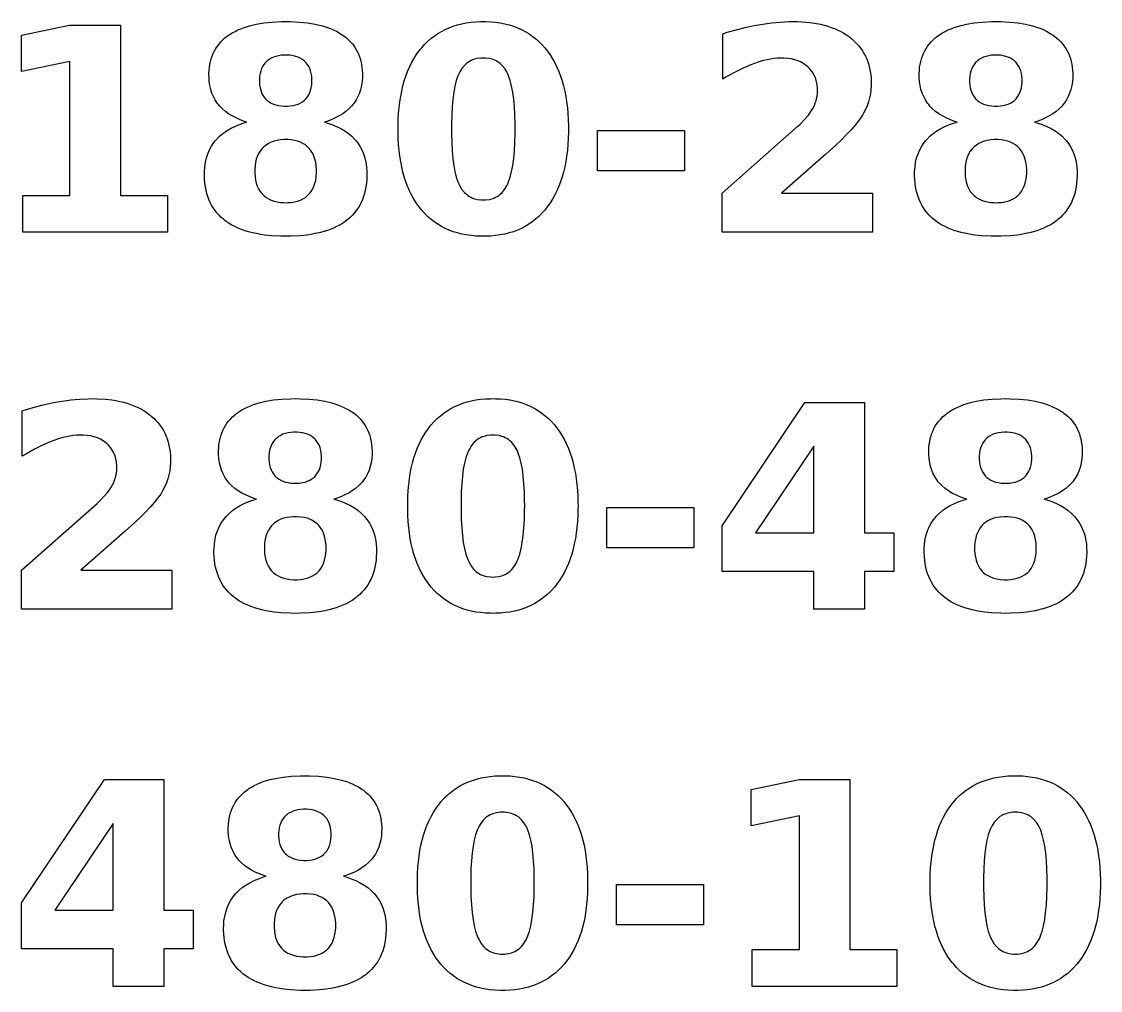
# Model space of a CAD drawing. Header units: millimetres. Extents: x 391 to 499, y 86 to 134.
# Drawn here: x 423.98 to 447.44, y 87.25 to 108.32 of the extents above; entities that cross this region are included whole.
import ezdxf

# ---------------------------------------------------------------- set-up
doc = ezdxf.new("R2010")
doc.units = ezdxf.units.MM
doc.layers.add('LEGEND_TEXT', color=7, linetype='Continuous')

msp = doc.modelspace()

# ---------------------------------------------------------------- linework, layer by layer
at = {"layer": 'LEGEND_TEXT'}
for points in [[(424.002, 103.738), (424.002, 104.539), (425.027, 104.539), (425.027, 107.448), (423.975, 107.231), (423.975, 108.021), (425.02, 108.238), (426.124, 108.238), (426.124, 104.539), (427.149, 104.539), (427.149, 103.738)], [(428.232, 106.546), (428.187, 106.614), (428.148, 106.686), (428.115, 106.762), (428.089, 106.842), (428.07, 106.926), (428.057, 107.014), (428.051, 107.105), (428.05, 107.153), (428.05, 107.188), (428.054, 107.257), (428.06, 107.324), (428.07, 107.389), (428.083, 107.451), (428.1, 107.512), (428.12, 107.57), (428.143, 107.627), (428.17, 107.681), (428.199, 107.733), (428.233, 107.783), (428.269, 107.831), (428.309, 107.876), (428.352, 107.92), (428.398, 107.962), (428.448, 108.001), (428.474, 108.02), (428.501, 108.038), (428.557, 108.073), (428.617, 108.106), (428.679, 108.136), (428.745, 108.164), (428.814, 108.19), (428.885, 108.213), (428.96, 108.234), (429.078, 108.262), (429.247, 108.29), (429.428, 108.308), (429.621, 108.318), (429.722, 108.319), (429.823, 108.318), (430.015, 108.308), (430.194, 108.29), (430.362, 108.262), (430.517, 108.225), (430.625, 108.191), (430.694, 108.165), (430.759, 108.137), (430.821, 108.107), (430.88, 108.075), (430.936, 108.04), (430.963, 108.022), (430.989, 108.003), (431.039, 107.964), (431.086, 107.922), (431.129, 107.879), (431.169, 107.833), (431.205, 107.785), (431.239, 107.735), (431.269, 107.683), (431.295, 107.629), (431.318, 107.572), (431.338, 107.513), (431.355, 107.453), (431.368, 107.39), (431.378, 107.325), (431.385, 107.258), (431.388, 107.188), (431.389, 107.153), (431.388, 107.105), (431.381, 107.014), (431.368, 106.926), (431.349, 106.842), (431.322, 106.762), (431.29, 106.686), (431.25, 106.614), (431.205, 106.546), (431.179, 106.513), (431.152, 106.482), (431.094, 106.422), (431.029, 106.366), (430.958, 106.315), (430.88, 106.267), (430.797, 106.224), (430.707, 106.185), (430.611, 106.149), (430.56, 106.133), (430.617, 106.117), (430.724, 106.08), (430.825, 106.039), (430.918, 105.993), (431.004, 105.941), (431.084, 105.885), (431.156, 105.824), (431.222, 105.757), (431.252, 105.723), (431.28, 105.686), (431.331, 105.611), (431.375, 105.53), (431.411, 105.445), (431.44, 105.355), (431.462, 105.261), (431.477, 105.162), (431.484, 105.058), (431.485, 105.004), (431.485, 104.963), (431.481, 104.881), (431.474, 104.803), (431.464, 104.727), (431.45, 104.653), (431.433, 104.583), (431.412, 104.514), (431.387, 104.448), (431.36, 104.385), (431.328, 104.325), (431.294, 104.266), (431.255, 104.211), (431.214, 104.158), (431.169, 104.107), (431.12, 104.059), (431.068, 104.014), (431.04, 103.992), (431.012, 103.971), (430.953, 103.931), (430.891, 103.894), (430.825, 103.859), (430.756, 103.827), (430.684, 103.797), (430.608, 103.771), (430.529, 103.747), (430.447, 103.725), (430.361, 103.707), (430.272, 103.69), (430.18, 103.677), (430.035, 103.662), (429.83, 103.651), (429.722, 103.65), (429.614, 103.651), (429.408, 103.662), (429.263, 103.677), (429.17, 103.69), (429.081, 103.707), (428.995, 103.725), (428.912, 103.747), (428.832, 103.771), (428.756, 103.797), (428.684, 103.827), (428.614, 103.859), (428.548, 103.894), (428.486, 103.931), (428.426, 103.971), (428.398, 103.992), (428.37, 104.014), (428.318, 104.059), (428.269, 104.107), (428.224, 104.158), (428.182, 104.211), (428.143, 104.266), (428.108, 104.325), (428.077, 104.385), (428.049, 104.448), (428.024, 104.514), (428.003, 104.583), (427.986, 104.653), (427.972, 104.727), (427.961, 104.803), (427.954, 104.881), (427.951, 104.963), (427.95, 105.004), (427.951, 105.058), (427.959, 105.162), (427.973, 105.261), (427.995, 105.355), (428.024, 105.445), (428.061, 105.53), (428.105, 105.611), (428.156, 105.686), (428.184, 105.723), (428.214, 105.757), (428.279, 105.824), (428.352, 105.885), (428.431, 105.941), (428.518, 105.993), (428.611, 106.039), (428.711, 106.08), (428.819, 106.117), (428.875, 106.133), (428.825, 106.149), (428.729, 106.185), (428.639, 106.224), (428.555, 106.267), (428.478, 106.315), (428.407, 106.366), (428.342, 106.422), (428.284, 106.482), (428.257, 106.513)], [(435.698, 104.835), (435.66, 104.736), (435.618, 104.64), (435.573, 104.548), (435.524, 104.46), (435.472, 104.376), (435.415, 104.296), (435.385, 104.258), (435.355, 104.22), (435.291, 104.149), (435.225, 104.083), (435.155, 104.021), (435.082, 103.964), (435.006, 103.912), (434.927, 103.864), (434.844, 103.821), (434.759, 103.784), (434.67, 103.75), (434.578, 103.722), (434.483, 103.698), (434.385, 103.679), (434.284, 103.665), (434.179, 103.655), (434.072, 103.651), (434.017, 103.65), (433.962, 103.651), (433.854, 103.655), (433.749, 103.665), (433.647, 103.679), (433.549, 103.698), (433.454, 103.722), (433.362, 103.75), (433.273, 103.784), (433.187, 103.821), (433.104, 103.864), (433.025, 103.912), (432.949, 103.964), (432.876, 104.021), (432.806, 104.083), (432.739, 104.149), (432.676, 104.22), (432.645, 104.258), (432.616, 104.296), (432.559, 104.376), (432.506, 104.46), (432.458, 104.548), (432.412, 104.64), (432.371, 104.736), (432.333, 104.835), (432.299, 104.939), (432.269, 105.047), (432.243, 105.159), (432.22, 105.275), (432.201, 105.395), (432.186, 105.518), (432.175, 105.646), (432.167, 105.778), (432.164, 105.914), (432.163, 105.983), (432.164, 106.053), (432.167, 106.189), (432.175, 106.321), (432.186, 106.449), (432.201, 106.573), (432.22, 106.693), (432.243, 106.809), (432.269, 106.921), (432.299, 107.029), (432.333, 107.133), (432.371, 107.233), (432.412, 107.329), (432.458, 107.421), (432.506, 107.509), (432.559, 107.593), (432.616, 107.673), (432.645, 107.711), (432.676, 107.749), (432.739, 107.82), (432.806, 107.886), (432.876, 107.948), (432.949, 108.005), (433.025, 108.057), (433.104, 108.105), (433.187, 108.147), (433.273, 108.185), (433.362, 108.218), (433.454, 108.247), (433.549, 108.271), (433.647, 108.29), (433.749, 108.304), (433.854, 108.313), (433.962, 108.318), (434.017, 108.319), (434.072, 108.318), (434.179, 108.313), (434.284, 108.304), (434.385, 108.29), (434.483, 108.271), (434.578, 108.247), (434.67, 108.218), (434.759, 108.185), (434.844, 108.147), (434.927, 108.105), (435.006, 108.057), (435.082, 108.005), (435.155, 107.948), (435.225, 107.886), (435.291, 107.82), (435.355, 107.749), (435.385, 107.711), (435.415, 107.673), (435.472, 107.593), (435.524, 107.509), (435.573, 107.421), (435.618, 107.329), (435.66, 107.233), (435.698, 107.133), (435.731, 107.029), (435.762, 106.921), (435.788, 106.809), (435.811, 106.693), (435.829, 106.573), (435.844, 106.449), (435.856, 106.321), (435.863, 106.189), (435.867, 106.053), (435.868, 105.983), (435.867, 105.914), (435.863, 105.778), (435.856, 105.646), (435.844, 105.518), (435.829, 105.395), (435.811, 105.275), (435.788, 105.159), (435.762, 105.047), (435.731, 104.939)], [(441.194, 106.453), (441.217, 106.501), (441.236, 106.55), (441.253, 106.598), (441.266, 106.648), (441.276, 106.698), (441.282, 106.748), (441.286, 106.798), (441.286, 106.824), (441.285, 106.863), (441.279, 106.938), (441.265, 107.01), (441.245, 107.077), (441.219, 107.141), (441.186, 107.201), (441.146, 107.256), (441.1, 107.309), (441.074, 107.333), (441.047, 107.356), (440.989, 107.399), (440.928, 107.435), (440.861, 107.465), (440.791, 107.489), (440.716, 107.507), (440.636, 107.519), (440.552, 107.525), (440.509, 107.526), (440.475, 107.526), (440.405, 107.522), (440.334, 107.515), (440.262, 107.504), (440.187, 107.489), (440.111, 107.471), (439.995, 107.437), (439.915, 107.41), (439.833, 107.38), (439.667, 107.307), (439.494, 107.221), (439.316, 107.121), (439.225, 107.065), (439.225, 108.054), (439.323, 108.085), (439.518, 108.142), (439.711, 108.191), (439.904, 108.232), (439.999, 108.25), (440.095, 108.266), (440.284, 108.292), (440.472, 108.309), (440.658, 108.318), (440.75, 108.319), (440.849, 108.317), (441.04, 108.306), (441.176, 108.291), (441.263, 108.277), (441.347, 108.26), (441.428, 108.241), (441.507, 108.218), (441.582, 108.193), (441.655, 108.166), (441.725, 108.135), (441.792, 108.102), (441.857, 108.065), (441.918, 108.027), (441.977, 107.985), (442.005, 107.963), (442.033, 107.94), (442.085, 107.894), (442.134, 107.845), (442.18, 107.794), (442.222, 107.741), (442.26, 107.686), (442.295, 107.628), (442.327, 107.568), (442.355, 107.506), (442.379, 107.442), (442.4, 107.376), (442.418, 107.307), (442.432, 107.236), (442.442, 107.164), (442.449, 107.088), (442.453, 107.011), (442.453, 106.971), (442.452, 106.926), (442.446, 106.835), (442.434, 106.747), (442.417, 106.659), (442.393, 106.574), (442.363, 106.489), (442.328, 106.407), (442.286, 106.326), (442.263, 106.286), (442.238, 106.245), (442.177, 106.159), (442.103, 106.066), (442.017, 105.967), (441.917, 105.86), (441.804, 105.747), (441.678, 105.627), (441.539, 105.5), (441.464, 105.434), (440.503, 104.59), (442.483, 104.59), (442.483, 103.738), (439.213, 103.738), (439.213, 104.59), (440.855, 106.041), (440.908, 106.09), (441.004, 106.189), (441.086, 106.286), (441.153, 106.382), (441.181, 106.429)], [(443.633, 106.614), (443.594, 106.686), (443.561, 106.762), (443.535, 106.842), (443.516, 106.926), (443.503, 107.014), (443.496, 107.105), (443.496, 107.153), (443.496, 107.188), (443.499, 107.257), (443.506, 107.324), (443.516, 107.389), (443.529, 107.451), (443.546, 107.512), (443.566, 107.57), (443.589, 107.627), (443.615, 107.681), (443.645, 107.733), (443.678, 107.783), (443.715, 107.831), (443.755, 107.876), (443.798, 107.92), (443.844, 107.962), (443.894, 108.001), (443.92, 108.02), (443.947, 108.038), (444.003, 108.073), (444.063, 108.106), (444.125, 108.136), (444.191, 108.164), (444.259, 108.19), (444.331, 108.213), (444.406, 108.234), (444.524, 108.262), (444.693, 108.29), (444.873, 108.308), (445.067, 108.318), (445.168, 108.319), (445.269, 108.318), (445.46, 108.308), (445.64, 108.29), (445.808, 108.262), (445.963, 108.225), (446.071, 108.191), (446.139, 108.165), (446.205, 108.137), (446.267, 108.107), (446.326, 108.075), (446.382, 108.04), (446.409, 108.022), (446.435, 108.003), (446.485, 107.964), (446.532, 107.922), (446.575, 107.879), (446.615, 107.833), (446.651, 107.785), (446.685, 107.735), (446.714, 107.683), (446.741, 107.629), (446.764, 107.572), (446.784, 107.513), (446.801, 107.453), (446.814, 107.39), (446.824, 107.325), (446.831, 107.258), (446.834, 107.188), (446.834, 107.153), (446.834, 107.105), (446.827, 107.014), (446.814, 106.926), (446.794, 106.842), (446.768, 106.762), (446.736, 106.686), (446.696, 106.614), (446.651, 106.546), (446.625, 106.513), (446.598, 106.482), (446.54, 106.422), (446.475, 106.366), (446.404, 106.315), (446.326, 106.267), (446.243, 106.224), (446.153, 106.185), (446.057, 106.149), (446.006, 106.133), (446.062, 106.117), (446.17, 106.08), (446.27, 106.039), (446.364, 105.993), (446.45, 105.941), (446.53, 105.885), (446.602, 105.824), (446.667, 105.757), (446.698, 105.723), (446.726, 105.686), (446.777, 105.611), (446.821, 105.53), (446.857, 105.445), (446.886, 105.355), (446.908, 105.261), (446.923, 105.162), (446.93, 105.058), (446.931, 105.004), (446.93, 104.963), (446.927, 104.881), (446.92, 104.803), (446.91, 104.727), (446.896, 104.653), (446.878, 104.583), (446.858, 104.514), (446.833, 104.448), (446.805, 104.385), (446.774, 104.325), (446.739, 104.266), (446.701, 104.211), (446.66, 104.158), (446.614, 104.107), (446.566, 104.059), (446.514, 104.014), (446.486, 103.992), (446.458, 103.971), (446.399, 103.931), (446.337, 103.894), (446.271, 103.859), (446.202, 103.827), (446.13, 103.797), (446.054, 103.771), (445.975, 103.747), (445.893, 103.725), (445.807, 103.707), (445.718, 103.69), (445.626, 103.677), (445.481, 103.662), (445.276, 103.651), (445.168, 103.65), (445.06, 103.651), (444.854, 103.662), (444.709, 103.677), (444.616, 103.69), (444.527, 103.707), (444.44, 103.725), (444.358, 103.747), (444.278, 103.771), (444.202, 103.797), (444.129, 103.827), (444.06, 103.859), (443.994, 103.894), (443.931, 103.931), (443.872, 103.971), (443.844, 103.992), (443.816, 104.014), (443.764, 104.059), (443.715, 104.107), (443.669, 104.158), (443.627, 104.211), (443.589, 104.266), (443.554, 104.325), (443.523, 104.385), (443.495, 104.448), (443.47, 104.514), (443.449, 104.583), (443.432, 104.653), (443.418, 104.727), (443.407, 104.803), (443.4, 104.881), (443.397, 104.963), (443.396, 105.004), (443.397, 105.058), (443.405, 105.162), (443.419, 105.261), (443.441, 105.355), (443.47, 105.445), (443.507, 105.53), (443.55, 105.611), (443.601, 105.686), (443.63, 105.723), (443.66, 105.757), (443.725, 105.824), (443.798, 105.885), (443.877, 105.941), (443.963, 105.993), (444.057, 106.039), (444.157, 106.08), (444.265, 106.117), (444.321, 106.133), (444.271, 106.149), (444.175, 106.185), (444.085, 106.224), (444.001, 106.267), (443.924, 106.315), (443.853, 106.366), (443.788, 106.422), (443.73, 106.482), (443.703, 106.513), (443.678, 106.546)], [(429.315, 106.605), (429.356, 106.573), (429.402, 106.546), (429.451, 106.523), (429.504, 106.505), (429.562, 106.492), (429.623, 106.483), (429.688, 106.478), (429.722, 106.478), (429.756, 106.478), (429.819, 106.483), (429.879, 106.492), (429.936, 106.505), (429.988, 106.523), (430.036, 106.546), (430.081, 106.573), (430.122, 106.605), (430.141, 106.622), (430.159, 106.641), (430.191, 106.681), (430.219, 106.725), (430.242, 106.773), (430.261, 106.824), (430.275, 106.88), (430.284, 106.939), (430.289, 107.002), (430.289, 107.035), (430.289, 107.068), (430.284, 107.131), (430.275, 107.19), (430.261, 107.246), (430.242, 107.297), (430.219, 107.345), (430.191, 107.388), (430.159, 107.428), (430.141, 107.446), (430.122, 107.463), (430.081, 107.495), (430.036, 107.522), (429.988, 107.544), (429.936, 107.562), (429.879, 107.576), (429.819, 107.585), (429.756, 107.589), (429.722, 107.59), (429.688, 107.589), (429.623, 107.585), (429.562, 107.576), (429.504, 107.562), (429.451, 107.544), (429.402, 107.521), (429.356, 107.494), (429.315, 107.463), (429.296, 107.445), (429.278, 107.426), (429.245, 107.387), (429.217, 107.343), (429.194, 107.295), (429.175, 107.244), (429.161, 107.189), (429.152, 107.13), (429.147, 107.068), (429.146, 107.035), (429.147, 107.002), (429.152, 106.939), (429.161, 106.88), (429.175, 106.824), (429.194, 106.773), (429.217, 106.725), (429.245, 106.681), (429.278, 106.641), (429.296, 106.622)], [(434.529, 107.223), (434.482, 107.298), (434.429, 107.363), (434.385, 107.404), (434.353, 107.429), (434.32, 107.45), (434.285, 107.469), (434.249, 107.485), (434.21, 107.499), (434.15, 107.514), (434.063, 107.525), (434.017, 107.526), (433.971, 107.525), (433.884, 107.514), (433.824, 107.499), (433.785, 107.485), (433.749, 107.469), (433.714, 107.45), (433.68, 107.429), (433.649, 107.404), (433.604, 107.363), (433.551, 107.298), (433.504, 107.223), (433.483, 107.181), (433.464, 107.136), (433.429, 107.034), (433.399, 106.917), (433.374, 106.784), (433.354, 106.635), (433.339, 106.471), (433.329, 106.291), (433.324, 106.096), (433.323, 105.993), (433.324, 105.888), (433.329, 105.69), (433.339, 105.508), (433.354, 105.342), (433.374, 105.192), (433.399, 105.057), (433.429, 104.938), (433.464, 104.835), (433.483, 104.789), (433.504, 104.747), (433.551, 104.67), (433.604, 104.605), (433.649, 104.563), (433.68, 104.538), (433.714, 104.517), (433.749, 104.497), (433.785, 104.481), (433.824, 104.467), (433.884, 104.452), (433.971, 104.441), (434.017, 104.44), (434.062, 104.441), (434.149, 104.452), (434.209, 104.467), (434.247, 104.481), (434.283, 104.497), (434.318, 104.517), (434.351, 104.538), (434.383, 104.563), (434.427, 104.605), (434.48, 104.67), (434.527, 104.747), (434.547, 104.789), (434.567, 104.835), (434.602, 104.938), (434.632, 105.057), (434.657, 105.192), (434.677, 105.342), (434.692, 105.508), (434.702, 105.69), (434.707, 105.888), (434.707, 105.993), (434.707, 106.096), (434.702, 106.291), (434.692, 106.471), (434.677, 106.635), (434.657, 106.784), (434.633, 106.917), (434.603, 107.034), (434.568, 107.136), (434.549, 107.181)], [(444.802, 106.573), (444.848, 106.546), (444.897, 106.523), (444.95, 106.505), (445.007, 106.492), (445.069, 106.483), (445.134, 106.478), (445.168, 106.478), (445.201, 106.478), (445.265, 106.483), (445.325, 106.492), (445.381, 106.505), (445.434, 106.523), (445.482, 106.546), (445.527, 106.573), (445.568, 106.605), (445.587, 106.622), (445.605, 106.641), (445.637, 106.681), (445.665, 106.725), (445.688, 106.773), (445.707, 106.824), (445.721, 106.88), (445.73, 106.939), (445.734, 107.002), (445.735, 107.035), (445.734, 107.068), (445.73, 107.131), (445.721, 107.19), (445.707, 107.246), (445.688, 107.297), (445.665, 107.345), (445.637, 107.388), (445.605, 107.428), (445.587, 107.446), (445.568, 107.463), (445.527, 107.495), (445.482, 107.522), (445.434, 107.544), (445.381, 107.562), (445.325, 107.576), (445.265, 107.585), (445.201, 107.589), (445.168, 107.59), (445.134, 107.589), (445.069, 107.585), (445.007, 107.576), (444.95, 107.562), (444.897, 107.544), (444.848, 107.521), (444.802, 107.494), (444.761, 107.463), (444.742, 107.445), (444.724, 107.426), (444.691, 107.387), (444.663, 107.343), (444.64, 107.295), (444.621, 107.244), (444.607, 107.189), (444.597, 107.13), (444.593, 107.068), (444.592, 107.035), (444.593, 107.002), (444.597, 106.939), (444.607, 106.88), (444.621, 106.824), (444.64, 106.773), (444.663, 106.725), (444.691, 106.681), (444.724, 106.641), (444.742, 106.622), (444.761, 106.605)], [(438.39, 105.076), (436.497, 105.076), (436.497, 105.953), (438.39, 105.953)], [(429.2, 105.55), (429.162, 105.501), (429.13, 105.447), (429.102, 105.388), (429.08, 105.325), (429.064, 105.256), (429.053, 105.183), (429.048, 105.105), (429.047, 105.064), (429.048, 105.023), (429.053, 104.945), (429.064, 104.872), (429.08, 104.803), (429.102, 104.74), (429.13, 104.681), (429.162, 104.627), (429.2, 104.578), (429.222, 104.556), (429.244, 104.534), (429.293, 104.496), (429.346, 104.463), (429.404, 104.436), (429.466, 104.414), (429.534, 104.397), (429.605, 104.386), (429.682, 104.381), (429.722, 104.38), (429.762, 104.381), (429.838, 104.386), (429.909, 104.397), (429.976, 104.414), (430.038, 104.436), (430.095, 104.463), (430.147, 104.496), (430.195, 104.534), (430.217, 104.556), (430.238, 104.578), (430.275, 104.627), (430.307, 104.681), (430.334, 104.74), (430.356, 104.803), (430.372, 104.872), (430.383, 104.945), (430.388, 105.023), (430.389, 105.064), (430.388, 105.105), (430.383, 105.184), (430.372, 105.258), (430.356, 105.326), (430.334, 105.39), (430.307, 105.449), (430.275, 105.503), (430.238, 105.552), (430.217, 105.575), (430.195, 105.596), (430.147, 105.635), (430.095, 105.668), (430.038, 105.696), (429.976, 105.718), (429.909, 105.734), (429.838, 105.745), (429.762, 105.751), (429.722, 105.751), (429.682, 105.751), (429.605, 105.745), (429.534, 105.734), (429.466, 105.717), (429.404, 105.695), (429.346, 105.667), (429.293, 105.634), (429.244, 105.595), (429.222, 105.573)], [(444.608, 105.501), (444.575, 105.447), (444.548, 105.388), (444.526, 105.325), (444.51, 105.256), (444.499, 105.183), (444.494, 105.105), (444.493, 105.064), (444.494, 105.023), (444.499, 104.945), (444.51, 104.872), (444.526, 104.803), (444.548, 104.74), (444.575, 104.681), (444.608, 104.627), (444.646, 104.578), (444.667, 104.556), (444.69, 104.534), (444.739, 104.496), (444.792, 104.463), (444.85, 104.436), (444.912, 104.414), (444.979, 104.397), (445.051, 104.386), (445.128, 104.381), (445.168, 104.38), (445.208, 104.381), (445.284, 104.386), (445.355, 104.397), (445.422, 104.414), (445.484, 104.436), (445.541, 104.463), (445.593, 104.496), (445.641, 104.534), (445.663, 104.556), (445.684, 104.578), (445.721, 104.627), (445.753, 104.681), (445.78, 104.74), (445.802, 104.803), (445.818, 104.872), (445.828, 104.945), (445.834, 105.023), (445.834, 105.064), (445.834, 105.105), (445.828, 105.184), (445.818, 105.258), (445.802, 105.326), (445.78, 105.39), (445.753, 105.449), (445.721, 105.503), (445.684, 105.552), (445.663, 105.575), (445.641, 105.596), (445.593, 105.635), (445.541, 105.668), (445.484, 105.696), (445.422, 105.718), (445.355, 105.734), (445.284, 105.745), (445.208, 105.751), (445.168, 105.751), (445.128, 105.751), (445.051, 105.745), (444.979, 105.734), (444.912, 105.717), (444.85, 105.695), (444.792, 105.667), (444.739, 105.634), (444.69, 105.595), (444.667, 105.573), (444.646, 105.55)], [(425.956, 98.253), (425.979, 98.301), (425.999, 98.35), (426.015, 98.398), (426.028, 98.448), (426.038, 98.498), (426.045, 98.548), (426.048, 98.598), (426.049, 98.624), (426.048, 98.663), (426.041, 98.738), (426.028, 98.81), (426.008, 98.877), (425.981, 98.941), (425.948, 99.001), (425.908, 99.056), (425.862, 99.109), (425.836, 99.133), (425.809, 99.156), (425.752, 99.199), (425.69, 99.235), (425.624, 99.265), (425.553, 99.289), (425.478, 99.307), (425.399, 99.319), (425.315, 99.325), (425.271, 99.326), (425.237, 99.326), (425.168, 99.322), (425.097, 99.315), (425.024, 99.304), (424.95, 99.289), (424.874, 99.271), (424.757, 99.237), (424.677, 99.21), (424.596, 99.18), (424.429, 99.107), (424.257, 99.021), (424.079, 98.921), (423.988, 98.865), (423.988, 99.854), (424.085, 99.885), (424.28, 99.942), (424.474, 99.991), (424.666, 100.032), (424.762, 100.05), (424.857, 100.066), (425.047, 100.092), (425.235, 100.109), (425.42, 100.118), (425.512, 100.119), (425.612, 100.117), (425.803, 100.106), (425.938, 100.091), (426.025, 100.077), (426.109, 100.06), (426.191, 100.041), (426.269, 100.018), (426.345, 99.993), (426.418, 99.966), (426.488, 99.935), (426.555, 99.902), (426.619, 99.865), (426.681, 99.827), (426.74, 99.785), (426.768, 99.763), (426.796, 99.74), (426.848, 99.694), (426.897, 99.645), (426.942, 99.594), (426.984, 99.541), (427.023, 99.486), (427.058, 99.428), (427.089, 99.368), (427.117, 99.306), (427.142, 99.242), (427.163, 99.176), (427.18, 99.107), (427.194, 99.036), (427.205, 98.964), (427.212, 98.888), (427.215, 98.811), (427.215, 98.771), (427.215, 98.726), (427.209, 98.635), (427.197, 98.547), (427.179, 98.459), (427.155, 98.374), (427.126, 98.289), (427.09, 98.207), (427.048, 98.126), (427.025, 98.086), (427, 98.045), (426.94, 97.959), (426.866, 97.866), (426.779, 97.767), (426.679, 97.66), (426.566, 97.547), (426.44, 97.427), (426.301, 97.3), (426.227, 97.234), (425.265, 96.39), (427.245, 96.39), (427.245, 95.538), (423.975, 95.538), (423.975, 96.39), (425.617, 97.841), (425.671, 97.89), (425.767, 97.989), (425.848, 98.086), (425.915, 98.182), (425.943, 98.229)], [(428.44, 98.346), (428.395, 98.414), (428.356, 98.486), (428.324, 98.562), (428.298, 98.642), (428.278, 98.726), (428.265, 98.814), (428.259, 98.905), (428.258, 98.953), (428.259, 98.988), (428.262, 99.057), (428.268, 99.124), (428.278, 99.189), (428.292, 99.251), (428.308, 99.312), (428.328, 99.37), (428.351, 99.427), (428.378, 99.481), (428.408, 99.533), (428.441, 99.583), (428.477, 99.631), (428.517, 99.676), (428.56, 99.72), (428.607, 99.762), (428.656, 99.801), (428.682, 99.82), (428.709, 99.838), (428.766, 99.873), (428.825, 99.906), (428.888, 99.936), (428.953, 99.964), (429.022, 99.99), (429.094, 100.013), (429.169, 100.034), (429.287, 100.062), (429.455, 100.09), (429.636, 100.108), (429.829, 100.118), (429.93, 100.119), (430.031, 100.118), (430.223, 100.108), (430.403, 100.09), (430.57, 100.062), (430.725, 100.025), (430.834, 99.991), (430.902, 99.965), (430.967, 99.937), (431.029, 99.907), (431.089, 99.875), (431.145, 99.84), (431.172, 99.822), (431.198, 99.803), (431.248, 99.764), (431.294, 99.722), (431.337, 99.679), (431.377, 99.633), (431.414, 99.585), (431.447, 99.535), (431.477, 99.483), (431.504, 99.429), (431.527, 99.372), (431.547, 99.313), (431.563, 99.253), (431.577, 99.19), (431.587, 99.125), (431.593, 99.058), (431.597, 98.988), (431.597, 98.953), (431.596, 98.905), (431.59, 98.814), (431.577, 98.726), (431.557, 98.642), (431.531, 98.562), (431.498, 98.486), (431.459, 98.414), (431.413, 98.346), (431.388, 98.313), (431.361, 98.282), (431.302, 98.222), (431.237, 98.166), (431.166, 98.115), (431.089, 98.067), (431.005, 98.024), (430.915, 97.985), (430.819, 97.949), (430.769, 97.933), (430.825, 97.917), (430.932, 97.88), (431.033, 97.839), (431.126, 97.793), (431.213, 97.741), (431.292, 97.685), (431.365, 97.624), (431.43, 97.557), (431.46, 97.523), (431.488, 97.486), (431.539, 97.411), (431.583, 97.33), (431.62, 97.245), (431.649, 97.155), (431.671, 97.061), (431.685, 96.962), (431.692, 96.858), (431.693, 96.804), (431.693, 96.763), (431.689, 96.681), (431.683, 96.603), (431.672, 96.527), (431.658, 96.453), (431.641, 96.383), (431.62, 96.314), (431.596, 96.248), (431.568, 96.185), (431.537, 96.125), (431.502, 96.066), (431.464, 96.011), (431.422, 95.958), (431.377, 95.907), (431.328, 95.859), (431.276, 95.814), (431.249, 95.792), (431.221, 95.771), (431.162, 95.731), (431.099, 95.694), (431.034, 95.659), (430.965, 95.627), (430.892, 95.597), (430.817, 95.571), (430.738, 95.547), (430.655, 95.525), (430.57, 95.507), (430.48, 95.49), (430.388, 95.477), (430.243, 95.462), (430.038, 95.451), (429.93, 95.45), (429.823, 95.451), (429.617, 95.462), (429.471, 95.477), (429.378, 95.49), (429.289, 95.507), (429.203, 95.525), (429.12, 95.547), (429.041, 95.571), (428.965, 95.597), (428.892, 95.627), (428.823, 95.659), (428.757, 95.694), (428.694, 95.731), (428.635, 95.771), (428.606, 95.792), (428.579, 95.814), (428.526, 95.859), (428.477, 95.907), (428.432, 95.958), (428.39, 96.011), (428.352, 96.066), (428.317, 96.125), (428.285, 96.185), (428.257, 96.248), (428.233, 96.314), (428.212, 96.383), (428.194, 96.453), (428.18, 96.527), (428.17, 96.603), (428.163, 96.681), (428.159, 96.763), (428.159, 96.804), (428.16, 96.858), (428.167, 96.962), (428.182, 97.061), (428.203, 97.155), (428.233, 97.245), (428.269, 97.33), (428.313, 97.411), (428.364, 97.486), (428.392, 97.523), (428.422, 97.557), (428.488, 97.624), (428.56, 97.685), (428.639, 97.741), (428.726, 97.793), (428.819, 97.839), (428.92, 97.88), (429.027, 97.917), (429.084, 97.933), (429.033, 97.949), (428.937, 97.985), (428.847, 98.024), (428.764, 98.067), (428.686, 98.115), (428.615, 98.166), (428.551, 98.222), (428.492, 98.282), (428.465, 98.313)], [(435.906, 96.635), (435.868, 96.536), (435.827, 96.44), (435.782, 96.348), (435.733, 96.26), (435.68, 96.176), (435.623, 96.096), (435.594, 96.058), (435.563, 96.02), (435.5, 95.949), (435.433, 95.883), (435.363, 95.821), (435.29, 95.764), (435.214, 95.712), (435.135, 95.664), (435.053, 95.621), (434.967, 95.584), (434.879, 95.55), (434.787, 95.522), (434.692, 95.498), (434.594, 95.479), (434.492, 95.465), (434.388, 95.455), (434.28, 95.451), (434.225, 95.45), (434.17, 95.451), (434.062, 95.455), (433.957, 95.465), (433.856, 95.479), (433.757, 95.498), (433.662, 95.522), (433.57, 95.55), (433.481, 95.584), (433.395, 95.621), (433.313, 95.664), (433.233, 95.712), (433.157, 95.764), (433.084, 95.821), (433.014, 95.883), (432.948, 95.949), (432.884, 96.02), (432.854, 96.058), (432.824, 96.096), (432.768, 96.176), (432.715, 96.26), (432.666, 96.348), (432.621, 96.44), (432.579, 96.536), (432.542, 96.635), (432.508, 96.739), (432.477, 96.847), (432.451, 96.959), (432.428, 97.075), (432.41, 97.195), (432.395, 97.318), (432.383, 97.446), (432.376, 97.578), (432.372, 97.714), (432.372, 97.783), (432.372, 97.853), (432.376, 97.989), (432.383, 98.121), (432.395, 98.249), (432.41, 98.373), (432.428, 98.493), (432.451, 98.609), (432.477, 98.721), (432.508, 98.829), (432.542, 98.933), (432.579, 99.033), (432.621, 99.129), (432.666, 99.221), (432.715, 99.309), (432.768, 99.393), (432.824, 99.473), (432.854, 99.511), (432.884, 99.549), (432.948, 99.62), (433.014, 99.686), (433.084, 99.748), (433.157, 99.805), (433.233, 99.857), (433.313, 99.905), (433.395, 99.947), (433.481, 99.985), (433.57, 100.018), (433.662, 100.047), (433.757, 100.071), (433.856, 100.09), (433.957, 100.104), (434.062, 100.113), (434.17, 100.118), (434.225, 100.119), (434.28, 100.118), (434.388, 100.113), (434.492, 100.104), (434.594, 100.09), (434.692, 100.071), (434.787, 100.047), (434.879, 100.018), (434.967, 99.985), (435.053, 99.947), (435.135, 99.905), (435.214, 99.857), (435.29, 99.805), (435.363, 99.748), (435.433, 99.686), (435.5, 99.62), (435.563, 99.549), (435.594, 99.511), (435.623, 99.473), (435.68, 99.393), (435.733, 99.309), (435.782, 99.221), (435.827, 99.129), (435.868, 99.033), (435.906, 98.933), (435.94, 98.829), (435.97, 98.721), (435.996, 98.609), (436.019, 98.493), (436.038, 98.373), (436.053, 98.249), (436.064, 98.121), (436.072, 97.989), (436.075, 97.853), (436.076, 97.783), (436.075, 97.714), (436.072, 97.578), (436.064, 97.446), (436.053, 97.318), (436.038, 97.195), (436.019, 97.075), (435.996, 96.959), (435.97, 96.847), (435.94, 96.739)], [(439.211, 97.352), (441.012, 100.038), (442.303, 100.038), (442.303, 97.198), (442.944, 97.198), (442.944, 96.358), (442.303, 96.358), (442.303, 95.538), (441.205, 95.538), (441.205, 96.358), (439.211, 96.358)], [(443.841, 98.414), (443.802, 98.486), (443.77, 98.562), (443.744, 98.642), (443.724, 98.726), (443.711, 98.814), (443.705, 98.905), (443.704, 98.953), (443.704, 98.988), (443.708, 99.057), (443.714, 99.124), (443.724, 99.189), (443.738, 99.251), (443.754, 99.312), (443.774, 99.37), (443.797, 99.427), (443.824, 99.481), (443.854, 99.533), (443.887, 99.583), (443.923, 99.631), (443.963, 99.676), (444.006, 99.72), (444.052, 99.762), (444.102, 99.801), (444.128, 99.82), (444.155, 99.838), (444.212, 99.873), (444.271, 99.906), (444.333, 99.936), (444.399, 99.964), (444.468, 99.99), (444.539, 100.013), (444.614, 100.034), (444.733, 100.062), (444.901, 100.09), (445.082, 100.108), (445.275, 100.118), (445.376, 100.119), (445.477, 100.118), (445.669, 100.108), (445.848, 100.09), (446.016, 100.062), (446.171, 100.025), (446.279, 99.991), (446.348, 99.965), (446.413, 99.937), (446.475, 99.907), (446.534, 99.875), (446.591, 99.84), (446.617, 99.822), (446.644, 99.803), (446.694, 99.764), (446.74, 99.722), (446.783, 99.679), (446.823, 99.633), (446.86, 99.585), (446.893, 99.535), (446.923, 99.483), (446.949, 99.429), (446.973, 99.372), (446.993, 99.313), (447.009, 99.253), (447.022, 99.19), (447.032, 99.125), (447.039, 99.058), (447.042, 98.988), (447.043, 98.953), (447.042, 98.905), (447.035, 98.814), (447.022, 98.726), (447.003, 98.642), (446.977, 98.562), (446.944, 98.486), (446.905, 98.414), (446.859, 98.346), (446.834, 98.313), (446.807, 98.282), (446.748, 98.222), (446.683, 98.166), (446.612, 98.115), (446.535, 98.067), (446.451, 98.024), (446.361, 97.985), (446.265, 97.949), (446.214, 97.933), (446.271, 97.917), (446.378, 97.88), (446.479, 97.839), (446.572, 97.793), (446.659, 97.741), (446.738, 97.685), (446.81, 97.624), (446.876, 97.557), (446.906, 97.523), (446.934, 97.486), (446.985, 97.411), (447.029, 97.33), (447.065, 97.245), (447.095, 97.155), (447.116, 97.061), (447.131, 96.962), (447.138, 96.858), (447.139, 96.804), (447.139, 96.763), (447.135, 96.681), (447.128, 96.603), (447.118, 96.527), (447.104, 96.453), (447.087, 96.383), (447.066, 96.314), (447.042, 96.248), (447.014, 96.185), (446.983, 96.125), (446.948, 96.066), (446.91, 96.011), (446.868, 95.958), (446.823, 95.907), (446.774, 95.859), (446.722, 95.814), (446.695, 95.792), (446.666, 95.771), (446.608, 95.731), (446.545, 95.694), (446.48, 95.659), (446.411, 95.627), (446.338, 95.597), (446.263, 95.571), (446.184, 95.547), (446.101, 95.525), (446.015, 95.507), (445.926, 95.49), (445.834, 95.477), (445.689, 95.462), (445.484, 95.451), (445.376, 95.45), (445.268, 95.451), (445.063, 95.462), (444.917, 95.477), (444.824, 95.49), (444.735, 95.507), (444.649, 95.525), (444.566, 95.547), (444.487, 95.571), (444.41, 95.597), (444.338, 95.627), (444.268, 95.659), (444.202, 95.694), (444.14, 95.731), (444.081, 95.771), (444.052, 95.792), (444.025, 95.814), (443.972, 95.859), (443.923, 95.907), (443.878, 95.958), (443.836, 96.011), (443.797, 96.066), (443.762, 96.125), (443.731, 96.185), (443.703, 96.248), (443.678, 96.314), (443.658, 96.383), (443.64, 96.453), (443.626, 96.527), (443.616, 96.603), (443.609, 96.681), (443.605, 96.763), (443.605, 96.804), (443.606, 96.858), (443.613, 96.962), (443.627, 97.061), (443.649, 97.155), (443.678, 97.245), (443.715, 97.33), (443.759, 97.411), (443.81, 97.486), (443.838, 97.523), (443.868, 97.557), (443.933, 97.624), (444.006, 97.685), (444.085, 97.741), (444.172, 97.793), (444.265, 97.839), (444.366, 97.88), (444.473, 97.917), (444.53, 97.933), (444.479, 97.949), (444.383, 97.985), (444.293, 98.024), (444.209, 98.067), (444.132, 98.115), (444.061, 98.166), (443.997, 98.222), (443.938, 98.282), (443.911, 98.313), (443.886, 98.346)], [(429.523, 98.405), (429.565, 98.373), (429.61, 98.346), (429.659, 98.323), (429.713, 98.305), (429.77, 98.292), (429.831, 98.283), (429.896, 98.278), (429.93, 98.278), (429.964, 98.278), (430.028, 98.283), (430.088, 98.292), (430.144, 98.305), (430.196, 98.323), (430.245, 98.346), (430.289, 98.373), (430.33, 98.405), (430.349, 98.422), (430.367, 98.441), (430.399, 98.481), (430.427, 98.525), (430.451, 98.573), (430.469, 98.624), (430.483, 98.68), (430.492, 98.739), (430.497, 98.802), (430.498, 98.835), (430.497, 98.868), (430.492, 98.931), (430.483, 98.99), (430.469, 99.046), (430.451, 99.097), (430.427, 99.145), (430.399, 99.188), (430.367, 99.228), (430.349, 99.246), (430.33, 99.263), (430.289, 99.295), (430.245, 99.322), (430.196, 99.344), (430.144, 99.362), (430.088, 99.376), (430.028, 99.385), (429.964, 99.389), (429.93, 99.39), (429.896, 99.389), (429.831, 99.385), (429.77, 99.376), (429.713, 99.362), (429.659, 99.344), (429.61, 99.321), (429.565, 99.294), (429.523, 99.263), (429.504, 99.245), (429.486, 99.226), (429.453, 99.187), (429.425, 99.143), (429.402, 99.095), (429.383, 99.044), (429.369, 98.989), (429.36, 98.93), (429.355, 98.868), (429.355, 98.835), (429.355, 98.802), (429.36, 98.739), (429.369, 98.68), (429.383, 98.624), (429.402, 98.573), (429.425, 98.525), (429.453, 98.481), (429.486, 98.441), (429.504, 98.422)], [(434.737, 99.023), (434.691, 99.098), (434.638, 99.163), (434.593, 99.204), (434.562, 99.229), (434.528, 99.25), (434.494, 99.269), (434.457, 99.285), (434.419, 99.299), (434.358, 99.314), (434.271, 99.325), (434.225, 99.326), (434.179, 99.325), (434.093, 99.314), (434.032, 99.299), (433.994, 99.285), (433.957, 99.269), (433.922, 99.25), (433.889, 99.229), (433.857, 99.204), (433.813, 99.163), (433.759, 99.098), (433.713, 99.023), (433.692, 98.981), (433.672, 98.936), (433.637, 98.834), (433.607, 98.717), (433.582, 98.584), (433.562, 98.435), (433.547, 98.271), (433.537, 98.091), (433.532, 97.896), (433.532, 97.793), (433.532, 97.688), (433.537, 97.49), (433.547, 97.308), (433.562, 97.142), (433.582, 96.992), (433.607, 96.857), (433.637, 96.738), (433.672, 96.635), (433.692, 96.589), (433.713, 96.547), (433.759, 96.47), (433.813, 96.405), (433.857, 96.363), (433.889, 96.338), (433.922, 96.317), (433.957, 96.297), (433.994, 96.281), (434.032, 96.267), (434.093, 96.252), (434.179, 96.241), (434.225, 96.24), (434.271, 96.241), (434.357, 96.252), (434.417, 96.267), (434.455, 96.281), (434.492, 96.297), (434.527, 96.317), (434.56, 96.338), (434.591, 96.363), (434.635, 96.405), (434.688, 96.47), (434.735, 96.547), (434.756, 96.589), (434.775, 96.635), (434.81, 96.738), (434.84, 96.857), (434.865, 96.992), (434.885, 97.142), (434.9, 97.308), (434.91, 97.49), (434.915, 97.688), (434.916, 97.793), (434.915, 97.896), (434.91, 98.091), (434.9, 98.271), (434.885, 98.435), (434.866, 98.584), (434.841, 98.717), (434.811, 98.834), (434.777, 98.936), (434.757, 98.981)], [(445.011, 98.373), (445.056, 98.346), (445.105, 98.323), (445.158, 98.305), (445.216, 98.292), (445.277, 98.283), (445.342, 98.278), (445.376, 98.278), (445.41, 98.278), (445.474, 98.283), (445.534, 98.292), (445.59, 98.305), (445.642, 98.323), (445.691, 98.346), (445.735, 98.373), (445.776, 98.405), (445.795, 98.422), (445.813, 98.441), (445.845, 98.481), (445.873, 98.525), (445.896, 98.573), (445.915, 98.624), (445.929, 98.68), (445.938, 98.739), (445.943, 98.802), (445.943, 98.835), (445.943, 98.868), (445.938, 98.931), (445.929, 98.99), (445.915, 99.046), (445.896, 99.097), (445.873, 99.145), (445.845, 99.188), (445.813, 99.228), (445.795, 99.246), (445.776, 99.263), (445.735, 99.295), (445.691, 99.322), (445.642, 99.344), (445.59, 99.362), (445.534, 99.376), (445.474, 99.385), (445.41, 99.389), (445.376, 99.39), (445.342, 99.389), (445.277, 99.385), (445.216, 99.376), (445.158, 99.362), (445.105, 99.344), (445.056, 99.321), (445.011, 99.294), (444.969, 99.263), (444.95, 99.245), (444.932, 99.226), (444.899, 99.187), (444.871, 99.143), (444.848, 99.095), (444.829, 99.044), (444.815, 98.989), (444.806, 98.93), (444.801, 98.868), (444.801, 98.835), (444.801, 98.802), (444.806, 98.739), (444.815, 98.68), (444.829, 98.624), (444.848, 98.573), (444.871, 98.525), (444.899, 98.481), (444.932, 98.441), (444.95, 98.422), (444.969, 98.405)], [(439.934, 97.198), (441.205, 97.198), (441.205, 99.082)], [(438.598, 96.876), (436.706, 96.876), (436.706, 97.753), (438.598, 97.753)], [(429.409, 97.35), (429.371, 97.301), (429.338, 97.247), (429.311, 97.188), (429.289, 97.125), (429.272, 97.056), (429.261, 96.983), (429.256, 96.905), (429.255, 96.864), (429.256, 96.823), (429.261, 96.745), (429.272, 96.672), (429.289, 96.603), (429.311, 96.54), (429.338, 96.481), (429.371, 96.427), (429.409, 96.378), (429.43, 96.356), (429.452, 96.334), (429.501, 96.296), (429.554, 96.263), (429.612, 96.236), (429.675, 96.214), (429.742, 96.197), (429.814, 96.186), (429.89, 96.181), (429.93, 96.18), (429.97, 96.181), (430.046, 96.186), (430.118, 96.197), (430.184, 96.214), (430.246, 96.236), (430.303, 96.263), (430.355, 96.296), (430.403, 96.334), (430.425, 96.356), (430.446, 96.378), (430.484, 96.427), (430.516, 96.481), (430.543, 96.54), (430.564, 96.603), (430.58, 96.672), (430.591, 96.745), (430.596, 96.823), (430.597, 96.864), (430.596, 96.905), (430.591, 96.984), (430.58, 97.058), (430.564, 97.126), (430.543, 97.19), (430.516, 97.249), (430.484, 97.303), (430.446, 97.352), (430.425, 97.375), (430.403, 97.396), (430.355, 97.435), (430.303, 97.468), (430.246, 97.496), (430.184, 97.518), (430.118, 97.534), (430.046, 97.545), (429.97, 97.551), (429.93, 97.551), (429.89, 97.551), (429.814, 97.545), (429.742, 97.534), (429.675, 97.517), (429.612, 97.495), (429.554, 97.467), (429.501, 97.434), (429.452, 97.395), (429.43, 97.373)], [(444.816, 97.301), (444.784, 97.247), (444.756, 97.188), (444.735, 97.125), (444.718, 97.056), (444.707, 96.983), (444.702, 96.905), (444.701, 96.864), (444.702, 96.823), (444.707, 96.745), (444.718, 96.672), (444.735, 96.603), (444.756, 96.54), (444.784, 96.481), (444.816, 96.427), (444.855, 96.378), (444.876, 96.356), (444.898, 96.334), (444.947, 96.296), (445, 96.263), (445.058, 96.236), (445.121, 96.214), (445.188, 96.197), (445.26, 96.186), (445.336, 96.181), (445.376, 96.18), (445.416, 96.181), (445.492, 96.186), (445.563, 96.197), (445.63, 96.214), (445.692, 96.236), (445.749, 96.263), (445.801, 96.296), (445.849, 96.334), (445.871, 96.356), (445.892, 96.378), (445.929, 96.427), (445.962, 96.481), (445.988, 96.54), (446.01, 96.603), (446.026, 96.672), (446.037, 96.745), (446.042, 96.823), (446.043, 96.864), (446.042, 96.905), (446.037, 96.984), (446.026, 97.058), (446.01, 97.126), (445.988, 97.19), (445.962, 97.249), (445.929, 97.303), (445.892, 97.352), (445.871, 97.375), (445.849, 97.396), (445.801, 97.435), (445.749, 97.468), (445.692, 97.496), (445.63, 97.518), (445.563, 97.534), (445.492, 97.545), (445.416, 97.551), (445.376, 97.551), (445.336, 97.551), (445.26, 97.545), (445.188, 97.534), (445.121, 97.517), (445.058, 97.495), (445, 97.467), (444.947, 97.434), (444.898, 97.395), (444.876, 97.373), (444.855, 97.35)], [(425.777, 91.838), (427.067, 91.838), (427.067, 88.998), (427.708, 88.998), (427.708, 88.158), (427.067, 88.158), (427.067, 87.338), (425.969, 87.338), (425.969, 88.158), (423.975, 88.158), (423.975, 89.152)], [(428.651, 90.146), (428.605, 90.214), (428.566, 90.286), (428.534, 90.362), (428.508, 90.442), (428.489, 90.526), (428.476, 90.614), (428.469, 90.705), (428.468, 90.753), (428.469, 90.788), (428.472, 90.857), (428.479, 90.924), (428.489, 90.989), (428.502, 91.051), (428.519, 91.112), (428.538, 91.17), (428.562, 91.227), (428.588, 91.281), (428.618, 91.333), (428.651, 91.383), (428.688, 91.431), (428.727, 91.476), (428.77, 91.52), (428.817, 91.562), (428.867, 91.601), (428.893, 91.62), (428.92, 91.638), (428.976, 91.673), (429.035, 91.706), (429.098, 91.736), (429.163, 91.764), (429.232, 91.79), (429.304, 91.813), (429.379, 91.834), (429.497, 91.862), (429.665, 91.89), (429.846, 91.908), (430.039, 91.918), (430.141, 91.919), (430.241, 91.918), (430.433, 91.908), (430.613, 91.89), (430.78, 91.862), (430.935, 91.825), (431.044, 91.791), (431.112, 91.765), (431.177, 91.737), (431.24, 91.707), (431.299, 91.675), (431.355, 91.64), (431.382, 91.622), (431.408, 91.603), (431.458, 91.564), (431.504, 91.522), (431.548, 91.479), (431.587, 91.433), (431.624, 91.385), (431.657, 91.335), (431.687, 91.283), (431.714, 91.229), (431.737, 91.172), (431.757, 91.113), (431.774, 91.053), (431.787, 90.99), (431.797, 90.925), (431.803, 90.858), (431.807, 90.788), (431.807, 90.753), (431.806, 90.705), (431.8, 90.614), (431.787, 90.526), (431.767, 90.442), (431.741, 90.362), (431.708, 90.286), (431.669, 90.214), (431.623, 90.146), (431.598, 90.113), (431.571, 90.082), (431.512, 90.022), (431.448, 89.966), (431.376, 89.915), (431.299, 89.867), (431.215, 89.824), (431.125, 89.785), (431.029, 89.749), (430.979, 89.733), (431.035, 89.717), (431.143, 89.68), (431.243, 89.639), (431.337, 89.593), (431.423, 89.541), (431.502, 89.485), (431.575, 89.424), (431.64, 89.357), (431.67, 89.323), (431.699, 89.286), (431.75, 89.211), (431.793, 89.13), (431.83, 89.045), (431.859, 88.955), (431.881, 88.861), (431.895, 88.762), (431.903, 88.658), (431.904, 88.604), (431.903, 88.563), (431.9, 88.481), (431.893, 88.403), (431.882, 88.327), (431.868, 88.253), (431.851, 88.183), (431.83, 88.114), (431.806, 88.048), (431.778, 87.985), (431.747, 87.925), (431.712, 87.866), (431.674, 87.811), (431.632, 87.758), (431.587, 87.707), (431.539, 87.659), (431.486, 87.614), (431.459, 87.592), (431.431, 87.571), (431.372, 87.531), (431.31, 87.494), (431.244, 87.459), (431.175, 87.427), (431.103, 87.397), (431.027, 87.371), (430.948, 87.347), (430.866, 87.325), (430.78, 87.307), (430.691, 87.29), (430.598, 87.277), (430.453, 87.262), (430.248, 87.251), (430.141, 87.25), (430.033, 87.251), (429.827, 87.262), (429.682, 87.277), (429.589, 87.29), (429.499, 87.307), (429.413, 87.325), (429.33, 87.347), (429.251, 87.371), (429.175, 87.397), (429.102, 87.427), (429.033, 87.459), (428.967, 87.494), (428.904, 87.531), (428.845, 87.571), (428.817, 87.592), (428.789, 87.614), (428.737, 87.659), (428.688, 87.707), (428.642, 87.758), (428.6, 87.811), (428.562, 87.866), (428.527, 87.925), (428.495, 87.985), (428.467, 88.048), (428.443, 88.114), (428.422, 88.183), (428.404, 88.253), (428.39, 88.327), (428.38, 88.403), (428.373, 88.481), (428.369, 88.563), (428.369, 88.604), (428.37, 88.658), (428.377, 88.762), (428.392, 88.861), (428.414, 88.955), (428.443, 89.045), (428.479, 89.13), (428.523, 89.211), (428.574, 89.286), (428.602, 89.323), (428.632, 89.357), (428.698, 89.424), (428.77, 89.485), (428.85, 89.541), (428.936, 89.593), (429.03, 89.639), (429.13, 89.68), (429.238, 89.717), (429.294, 89.733), (429.243, 89.749), (429.147, 89.785), (429.057, 89.824), (428.974, 89.867), (428.897, 89.915), (428.826, 89.966), (428.761, 90.022), (428.703, 90.082), (428.676, 90.113)], [(436.116, 88.435), (436.078, 88.336), (436.037, 88.24), (435.992, 88.148), (435.943, 88.06), (435.89, 87.976), (435.834, 87.896), (435.804, 87.858), (435.773, 87.82), (435.71, 87.749), (435.643, 87.683), (435.574, 87.621), (435.501, 87.564), (435.425, 87.512), (435.345, 87.464), (435.263, 87.421), (435.177, 87.384), (435.089, 87.35), (434.997, 87.322), (434.902, 87.298), (434.804, 87.279), (434.702, 87.265), (434.598, 87.255), (434.49, 87.251), (434.435, 87.25), (434.38, 87.251), (434.272, 87.255), (434.167, 87.265), (434.066, 87.279), (433.967, 87.298), (433.872, 87.322), (433.78, 87.35), (433.691, 87.384), (433.605, 87.421), (433.523, 87.464), (433.444, 87.512), (433.367, 87.564), (433.294, 87.621), (433.225, 87.683), (433.158, 87.749), (433.095, 87.82), (433.064, 87.858), (433.034, 87.896), (432.978, 87.976), (432.925, 88.06), (432.876, 88.148), (432.831, 88.24), (432.789, 88.336), (432.752, 88.435), (432.718, 88.539), (432.688, 88.647), (432.661, 88.759), (432.639, 88.875), (432.62, 88.995), (432.605, 89.118), (432.594, 89.246), (432.586, 89.378), (432.582, 89.514), (432.582, 89.583), (432.582, 89.653), (432.586, 89.789), (432.594, 89.921), (432.605, 90.049), (432.62, 90.173), (432.639, 90.293), (432.661, 90.409), (432.688, 90.521), (432.718, 90.629), (432.752, 90.733), (432.789, 90.833), (432.831, 90.929), (432.876, 91.021), (432.925, 91.109), (432.978, 91.193), (433.034, 91.273), (433.064, 91.311), (433.095, 91.349), (433.158, 91.42), (433.225, 91.486), (433.294, 91.548), (433.367, 91.605), (433.444, 91.657), (433.523, 91.705), (433.605, 91.747), (433.691, 91.785), (433.78, 91.818), (433.872, 91.847), (433.967, 91.871), (434.066, 91.89), (434.167, 91.904), (434.272, 91.913), (434.38, 91.918), (434.435, 91.919), (434.49, 91.918), (434.598, 91.913), (434.702, 91.904), (434.804, 91.89), (434.902, 91.871), (434.997, 91.847), (435.089, 91.818), (435.177, 91.785), (435.263, 91.747), (435.345, 91.705), (435.425, 91.657), (435.501, 91.605), (435.574, 91.548), (435.643, 91.486), (435.71, 91.42), (435.773, 91.349), (435.804, 91.311), (435.834, 91.273), (435.89, 91.193), (435.943, 91.109), (435.992, 91.021), (436.037, 90.929), (436.078, 90.833), (436.116, 90.733), (436.15, 90.629), (436.18, 90.521), (436.207, 90.409), (436.229, 90.293), (436.248, 90.173), (436.263, 90.049), (436.274, 89.921), (436.282, 89.789), (436.286, 89.653), (436.286, 89.583), (436.286, 89.514), (436.282, 89.378), (436.274, 89.246), (436.263, 89.118), (436.248, 88.995), (436.229, 88.875), (436.207, 88.759), (436.18, 88.647), (436.15, 88.539)], [(439.866, 88.139), (440.892, 88.139), (440.892, 91.048), (439.839, 90.831), (439.839, 91.621), (440.885, 91.838), (441.988, 91.838), (441.988, 88.139), (443.013, 88.139), (443.013, 87.338), (439.866, 87.338)], [(447.23, 88.336), (447.188, 88.24), (447.143, 88.148), (447.094, 88.06), (447.041, 87.976), (446.985, 87.896), (446.955, 87.858), (446.925, 87.82), (446.861, 87.749), (446.794, 87.683), (446.725, 87.621), (446.652, 87.564), (446.576, 87.512), (446.497, 87.464), (446.414, 87.421), (446.329, 87.384), (446.24, 87.35), (446.148, 87.322), (446.053, 87.298), (445.955, 87.279), (445.854, 87.265), (445.749, 87.255), (445.642, 87.251), (445.587, 87.25), (445.531, 87.251), (445.423, 87.255), (445.319, 87.265), (445.217, 87.279), (445.119, 87.298), (445.023, 87.322), (444.931, 87.35), (444.842, 87.384), (444.757, 87.421), (444.674, 87.464), (444.595, 87.512), (444.519, 87.564), (444.446, 87.621), (444.376, 87.683), (444.309, 87.749), (444.246, 87.82), (444.215, 87.858), (444.185, 87.896), (444.129, 87.976), (444.076, 88.06), (444.027, 88.148), (443.982, 88.24), (443.941, 88.336), (443.903, 88.435), (443.869, 88.539), (443.839, 88.647), (443.812, 88.759), (443.79, 88.875), (443.771, 88.995), (443.756, 89.118), (443.745, 89.246), (443.737, 89.378), (443.733, 89.514), (443.733, 89.583), (443.733, 89.653), (443.737, 89.789), (443.745, 89.921), (443.756, 90.049), (443.771, 90.173), (443.79, 90.293), (443.812, 90.409), (443.839, 90.521), (443.869, 90.629), (443.903, 90.733), (443.941, 90.833), (443.982, 90.929), (444.027, 91.021), (444.076, 91.109), (444.129, 91.193), (444.185, 91.273), (444.215, 91.311), (444.246, 91.349), (444.309, 91.42), (444.376, 91.486), (444.446, 91.548), (444.519, 91.605), (444.595, 91.657), (444.674, 91.705), (444.757, 91.747), (444.842, 91.785), (444.931, 91.818), (445.023, 91.847), (445.119, 91.871), (445.217, 91.89), (445.319, 91.904), (445.423, 91.913), (445.531, 91.918), (445.587, 91.919), (445.642, 91.918), (445.749, 91.913), (445.854, 91.904), (445.955, 91.89), (446.053, 91.871), (446.148, 91.847), (446.24, 91.818), (446.329, 91.785), (446.414, 91.747), (446.497, 91.705), (446.576, 91.657), (446.652, 91.605), (446.725, 91.548), (446.794, 91.486), (446.861, 91.42), (446.925, 91.349), (446.955, 91.311), (446.985, 91.273), (447.041, 91.193), (447.094, 91.109), (447.143, 91.021), (447.188, 90.929), (447.23, 90.833), (447.267, 90.733), (447.301, 90.629), (447.331, 90.521), (447.358, 90.409), (447.38, 90.293), (447.399, 90.173), (447.414, 90.049), (447.425, 89.921), (447.433, 89.789), (447.437, 89.653), (447.437, 89.583), (447.437, 89.514), (447.433, 89.378), (447.425, 89.246), (447.414, 89.118), (447.399, 88.995), (447.38, 88.875), (447.358, 88.759), (447.331, 88.647), (447.301, 88.539), (447.267, 88.435)], [(429.734, 90.205), (429.775, 90.173), (429.82, 90.146), (429.87, 90.123), (429.923, 90.105), (429.98, 90.092), (430.041, 90.083), (430.107, 90.078), (430.141, 90.078), (430.174, 90.078), (430.238, 90.083), (430.298, 90.092), (430.354, 90.105), (430.406, 90.123), (430.455, 90.146), (430.5, 90.173), (430.54, 90.205), (430.559, 90.222), (430.577, 90.241), (430.61, 90.281), (430.638, 90.325), (430.661, 90.373), (430.679, 90.424), (430.693, 90.48), (430.703, 90.539), (430.707, 90.602), (430.708, 90.635), (430.707, 90.668), (430.703, 90.731), (430.693, 90.79), (430.679, 90.846), (430.661, 90.897), (430.638, 90.945), (430.61, 90.988), (430.577, 91.028), (430.559, 91.046), (430.54, 91.063), (430.5, 91.095), (430.455, 91.122), (430.406, 91.144), (430.354, 91.162), (430.298, 91.176), (430.238, 91.185), (430.174, 91.189), (430.141, 91.19), (430.107, 91.189), (430.041, 91.185), (429.98, 91.176), (429.923, 91.162), (429.87, 91.144), (429.82, 91.121), (429.775, 91.094), (429.734, 91.063), (429.714, 91.045), (429.696, 91.026), (429.664, 90.987), (429.636, 90.943), (429.612, 90.895), (429.594, 90.844), (429.58, 90.789), (429.57, 90.73), (429.566, 90.668), (429.565, 90.635), (429.566, 90.602), (429.57, 90.539), (429.58, 90.48), (429.594, 90.424), (429.612, 90.373), (429.636, 90.325), (429.664, 90.281), (429.696, 90.241), (429.714, 90.222)], [(434.947, 90.823), (434.901, 90.898), (434.848, 90.963), (434.804, 91.004), (434.772, 91.029), (434.739, 91.05), (434.704, 91.069), (434.667, 91.085), (434.629, 91.099), (434.568, 91.114), (434.481, 91.125), (434.435, 91.126), (434.39, 91.125), (434.303, 91.114), (434.242, 91.099), (434.204, 91.085), (434.167, 91.069), (434.132, 91.05), (434.099, 91.029), (434.067, 91.004), (434.023, 90.963), (433.97, 90.898), (433.923, 90.823), (433.902, 90.781), (433.883, 90.736), (433.848, 90.634), (433.818, 90.517), (433.793, 90.384), (433.773, 90.235), (433.758, 90.071), (433.748, 89.891), (433.743, 89.696), (433.742, 89.593), (433.743, 89.488), (433.748, 89.29), (433.758, 89.108), (433.773, 88.942), (433.793, 88.792), (433.818, 88.657), (433.848, 88.538), (433.883, 88.435), (433.902, 88.389), (433.923, 88.347), (433.97, 88.27), (434.023, 88.205), (434.067, 88.163), (434.099, 88.138), (434.132, 88.117), (434.167, 88.097), (434.204, 88.081), (434.242, 88.067), (434.303, 88.052), (434.39, 88.041), (434.435, 88.04), (434.481, 88.041), (434.567, 88.052), (434.627, 88.067), (434.666, 88.081), (434.702, 88.097), (434.737, 88.117), (434.77, 88.138), (434.802, 88.163), (434.846, 88.205), (434.899, 88.27), (434.945, 88.347), (434.966, 88.389), (434.985, 88.435), (435.02, 88.538), (435.05, 88.657), (435.075, 88.792), (435.095, 88.942), (435.11, 89.108), (435.12, 89.29), (435.125, 89.488), (435.126, 89.593), (435.125, 89.696), (435.12, 89.891), (435.11, 90.071), (435.096, 90.235), (435.076, 90.384), (435.051, 90.517), (435.021, 90.634), (434.987, 90.736), (434.968, 90.781)], [(446.052, 90.898), (445.999, 90.963), (445.955, 91.004), (445.923, 91.029), (445.89, 91.05), (445.855, 91.069), (445.818, 91.085), (445.78, 91.099), (445.719, 91.114), (445.632, 91.125), (445.587, 91.126), (445.541, 91.125), (445.454, 91.114), (445.393, 91.099), (445.355, 91.085), (445.318, 91.069), (445.283, 91.05), (445.25, 91.029), (445.218, 91.004), (445.174, 90.963), (445.121, 90.898), (445.074, 90.823), (445.053, 90.781), (445.034, 90.736), (444.999, 90.634), (444.969, 90.517), (444.944, 90.384), (444.924, 90.235), (444.909, 90.071), (444.899, 89.891), (444.894, 89.696), (444.893, 89.593), (444.894, 89.488), (444.899, 89.29), (444.909, 89.108), (444.924, 88.942), (444.944, 88.792), (444.969, 88.657), (444.999, 88.538), (445.034, 88.435), (445.053, 88.389), (445.074, 88.347), (445.121, 88.27), (445.174, 88.205), (445.218, 88.163), (445.25, 88.138), (445.283, 88.117), (445.318, 88.097), (445.355, 88.081), (445.393, 88.067), (445.454, 88.052), (445.541, 88.041), (445.587, 88.04), (445.632, 88.041), (445.718, 88.052), (445.779, 88.067), (445.817, 88.081), (445.853, 88.097), (445.888, 88.117), (445.921, 88.138), (445.953, 88.163), (445.997, 88.205), (446.05, 88.27), (446.096, 88.347), (446.117, 88.389), (446.136, 88.435), (446.171, 88.538), (446.201, 88.657), (446.226, 88.792), (446.246, 88.942), (446.261, 89.108), (446.271, 89.29), (446.276, 89.488), (446.277, 89.593), (446.276, 89.696), (446.271, 89.891), (446.262, 90.071), (446.247, 90.235), (446.227, 90.384), (446.202, 90.517), (446.173, 90.634), (446.138, 90.736), (446.119, 90.781), (446.098, 90.823)], [(425.969, 88.998), (425.969, 90.882), (424.698, 88.998)], [(438.808, 89.553), (438.808, 88.676), (436.916, 88.676), (436.916, 89.553)], [(429.619, 89.15), (429.581, 89.101), (429.548, 89.047), (429.521, 88.988), (429.499, 88.925), (429.483, 88.856), (429.472, 88.783), (429.466, 88.705), (429.466, 88.664), (429.466, 88.623), (429.472, 88.545), (429.483, 88.472), (429.499, 88.403), (429.521, 88.34), (429.548, 88.281), (429.581, 88.227), (429.619, 88.178), (429.64, 88.156), (429.663, 88.134), (429.711, 88.096), (429.764, 88.063), (429.822, 88.036), (429.885, 88.014), (429.952, 87.997), (430.024, 87.986), (430.101, 87.981), (430.141, 87.98), (430.18, 87.981), (430.257, 87.986), (430.328, 87.997), (430.394, 88.014), (430.456, 88.036), (430.513, 88.063), (430.566, 88.096), (430.613, 88.134), (430.635, 88.156), (430.656, 88.178), (430.694, 88.227), (430.726, 88.281), (430.753, 88.34), (430.774, 88.403), (430.79, 88.472), (430.801, 88.545), (430.806, 88.623), (430.807, 88.664), (430.806, 88.705), (430.801, 88.784), (430.79, 88.858), (430.774, 88.926), (430.753, 88.99), (430.726, 89.049), (430.694, 89.103), (430.656, 89.152), (430.635, 89.175), (430.613, 89.196), (430.566, 89.235), (430.513, 89.268), (430.456, 89.296), (430.394, 89.318), (430.328, 89.334), (430.257, 89.345), (430.18, 89.351), (430.141, 89.351), (430.101, 89.351), (430.024, 89.345), (429.952, 89.334), (429.885, 89.317), (429.822, 89.295), (429.764, 89.267), (429.711, 89.234), (429.663, 89.195), (429.64, 89.173)]]:
    msp.add_lwpolyline(points, close=True, dxfattribs=at)

doc.saveas('drawing.dxf')
